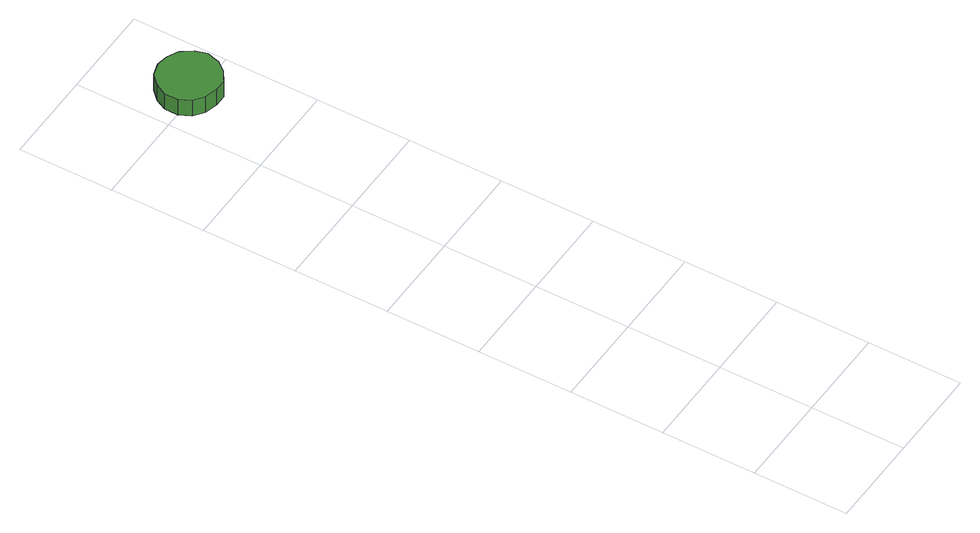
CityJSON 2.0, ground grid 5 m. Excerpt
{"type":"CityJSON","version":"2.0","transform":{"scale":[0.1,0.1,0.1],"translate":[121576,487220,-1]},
"CityObjects":{
"tree1":{"type":"SolitaryVegetationObject","attributes":{"function":"something"},"geometry":[{"type":"MultiSurface","lod":"1","boundaries":[[[0,1,2,3,4,5,6,7,8,9,10,11,12,13,14]],[[15,16,17,18,19,20,21,22,23,24,25,26,27,28,29]],[[0,29,28,1]],[[1,28,27,2]],[[2,27,26,3]],[[3,26,25,4]],[[4,25,24,5]],[[5,24,23,6]],[[6,23,22,7]],[[7,22,21,8]],[[8,21,20,9]],[[9,20,19,10]],[[10,19,18,11]],[[11,18,17,12]],[[12,17,16,13]],[[13,16,15,14]],[[14,15,29,0]]]}]},
"tree2":{"type":"SolitaryVegetationObject","attributes":{"function":"something"}}
},
"vertices":[
[41,354,16],[39,360,16],[35,366,16],[29,369,16],[23,370,16],[16,368,16],[11,363,16],[8,357,16],[8,350,16],[11,344,16],[16,340,16],[23,338,16],[29,338,16],[35,342,16],[39,347,16],[39,347,6],[35,342,6],[29,338,6],[23,338,6],[16,340,6],[11,344,6],[8,350,6],[8,357,6],[11,363,6],[16,368,6],[23,370,6],[29,369,6],[35,366,6],[39,360,6],[41,354,6]
]}
